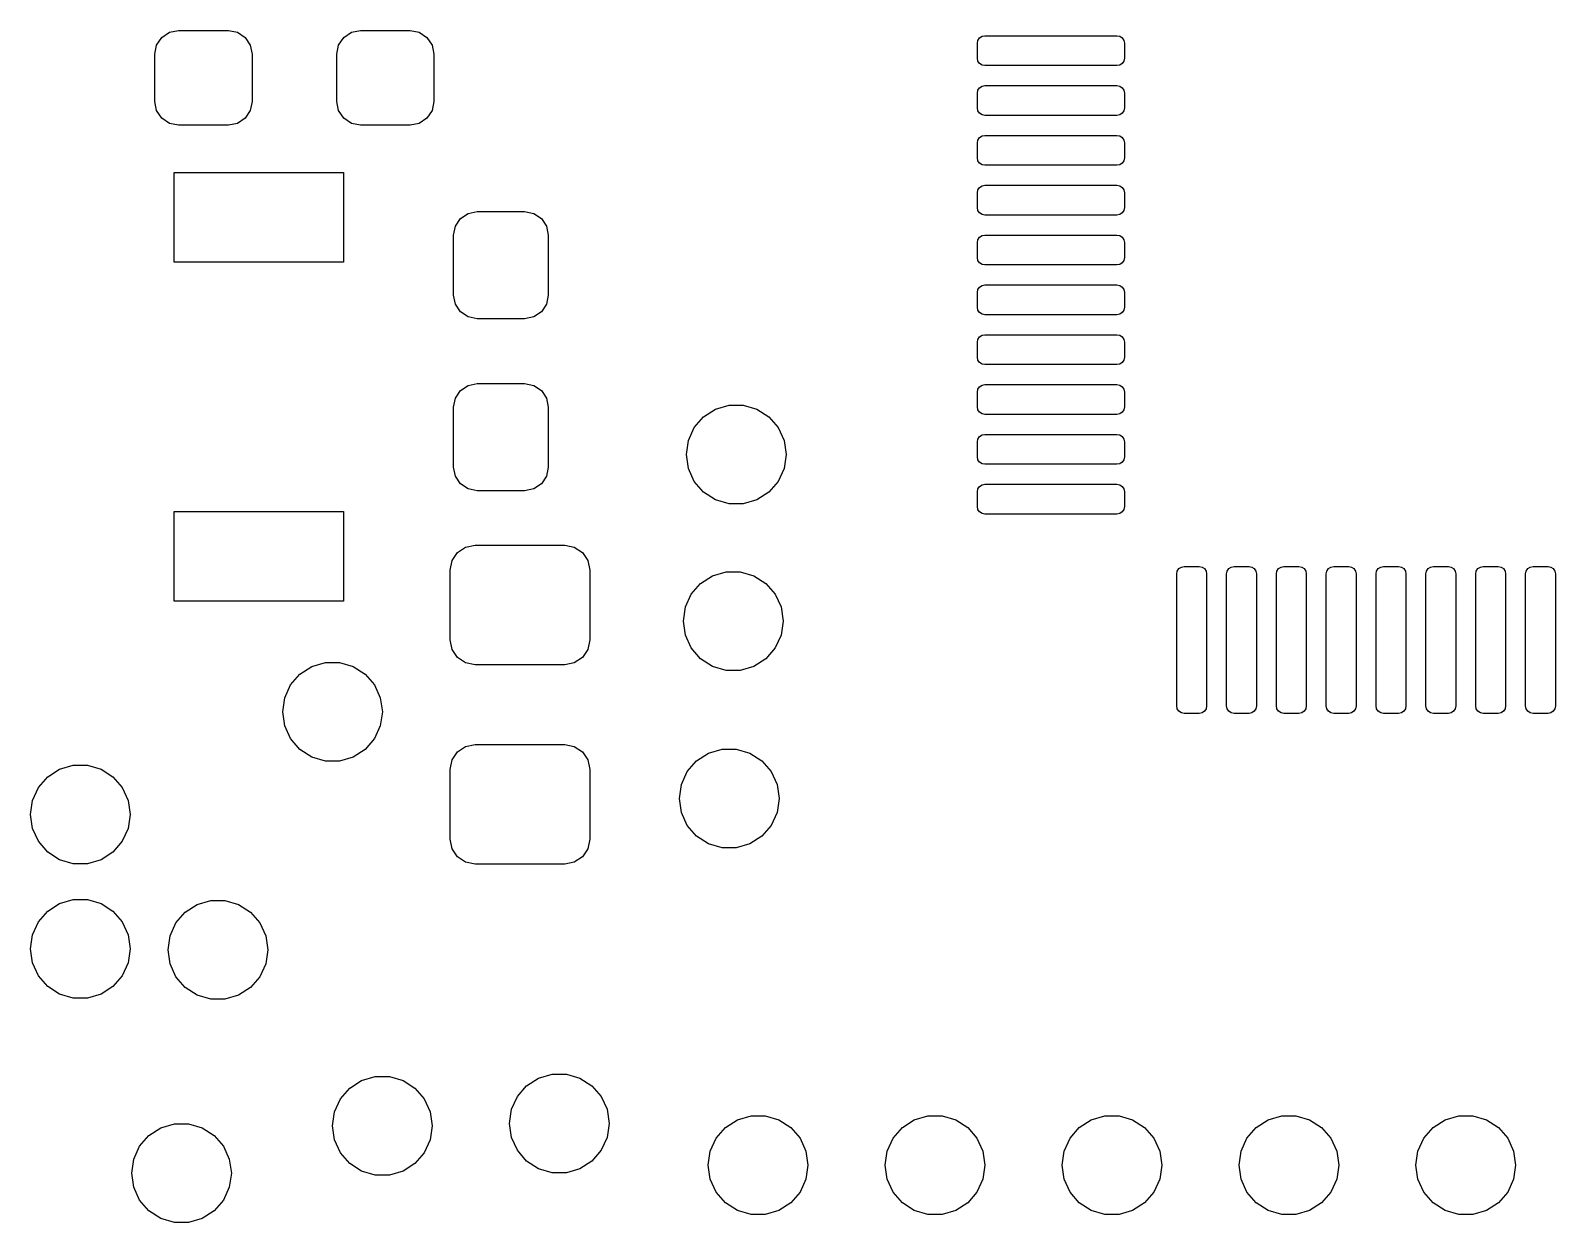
# Model space of a CAD drawing. Extents: x 152.7 to 182, y -97.6 to -73.3.
# Drawn here: x 152.73 to 168.03, y -96.84 to -84.88 of the extents above; entities that cross this region are included whole.
import ezdxf

# ---------------------------------------------------------------- set-up
doc = ezdxf.new("R2010")
doc.units = 0
doc.layers.add('BLACK', color=7, linetype='CONTINUOUS')

msp = doc.modelspace()

# ---------------------------------------------------------------- linework, layer by layer
at = {"layer": 'BLACK', "linetype": 'CONTINUOUS'}
for p, q in [((154.051062, -84.954562), (154.128113, -84.903079)), ((154.128113, -84.903079), (154.219, -84.885)), ((154.219, -84.885), (154.719, -84.885)), ((154.719, -84.885), (154.809887, -84.903079)), ((154.809887, -84.903079), (154.886938, -84.954562)), ((155.876062, -84.954562), (155.953113, -84.903079)), ((155.953113, -84.903079), (156.044, -84.885)), ((156.044, -84.885), (156.544, -84.885)), ((156.544, -84.885), (156.634887, -84.903079)), ((156.634887, -84.903079), (156.711938, -84.954562)), ((153.9815, -85.1225), (153.999579, -85.031613)), ((153.999579, -85.031613), (154.051062, -84.954562)), ((154.886938, -84.954562), (154.938421, -85.031613)), ((154.938421, -85.031613), (154.9565, -85.1225)), ((155.8065, -85.1225), (155.824579, -85.031613)), ((155.824579, -85.031613), (155.876062, -84.954562)), ((156.711938, -84.954562), (156.763421, -85.031613)), ((156.763421, -85.031613), (156.7815, -85.1225)), ((162.234, -85.0125), (162.239709, -84.983799)), ((162.234, -85.1625), (162.234, -85.0125)), ((162.239709, -84.983799), (162.255967, -84.959467)), ((162.255967, -84.959467), (162.280299, -84.943209)), ((162.280299, -84.943209), (162.309, -84.9375)), ((162.309, -84.9375), (163.634, -84.9375)), ((163.634, -84.9375), (163.662701, -84.943209)), ((163.662701, -84.943209), (163.687033, -84.959467)), ((163.687033, -84.959467), (163.703291, -84.983799)), ((163.703291, -84.983799), (163.709, -85.0125)), ((163.709, -85.0125), (163.709, -85.1625)), ((153.9815, -85.5975), (153.9815, -85.1225)), ((154.9565, -85.1225), (154.9565, -85.5975)), ((155.8065, -85.5975), (155.8065, -85.1225)), ((156.7815, -85.1225), (156.7815, -85.5975)), ((162.239709, -85.191201), (162.234, -85.1625)), ((162.255967, -85.215533), (162.239709, -85.191201)), ((162.280299, -85.231791), (162.255967, -85.215533)), ((163.687033, -85.215533), (163.662701, -85.231791)), ((163.703291, -85.191201), (163.687033, -85.215533)), ((163.709, -85.1625), (163.703291, -85.191201)), ((162.309, -85.2375), (162.280299, -85.231791)), ((163.634, -85.2375), (162.309, -85.2375)), ((163.662701, -85.231791), (163.634, -85.2375)), ((162.234, -85.5125), (162.239709, -85.483799)), ((162.234, -85.6625), (162.234, -85.5125)), ((162.239709, -85.483799), (162.255967, -85.459467)), ((162.255967, -85.459467), (162.280299, -85.443209)), ((162.280299, -85.443209), (162.309, -85.4375)), ((162.309, -85.4375), (163.634, -85.4375)), ((163.634, -85.4375), (163.662701, -85.443209)), ((163.662701, -85.443209), (163.687033, -85.459467)), ((163.687033, -85.459467), (163.703291, -85.483799)), ((163.703291, -85.483799), (163.709, -85.5125)), ((163.709, -85.5125), (163.709, -85.6625)), ((153.999579, -85.688387), (153.9815, -85.5975)), ((154.9565, -85.5975), (154.938421, -85.688387)), ((155.824579, -85.688387), (155.8065, -85.5975)), ((156.7815, -85.5975), (156.763421, -85.688387)), ((162.239709, -85.691201), (162.234, -85.6625)), ((163.709, -85.6625), (163.703291, -85.691201)), ((154.051062, -85.765438), (153.999579, -85.688387)), ((154.128113, -85.816921), (154.051062, -85.765438)), ((154.219, -85.835), (154.128113, -85.816921)), ((154.809887, -85.816921), (154.719, -85.835)), ((154.886938, -85.765438), (154.809887, -85.816921)), ((154.938421, -85.688387), (154.886938, -85.765438)), ((155.876062, -85.765438), (155.824579, -85.688387)), ((155.953113, -85.816921), (155.876062, -85.765438)), ((156.044, -85.835), (155.953113, -85.816921)), ((156.634887, -85.816921), (156.544, -85.835)), ((156.711938, -85.765438), (156.634887, -85.816921)), ((156.763421, -85.688387), (156.711938, -85.765438)), ((162.255967, -85.715533), (162.239709, -85.691201)), ((162.280299, -85.731791), (162.255967, -85.715533)), ((162.309, -85.7375), (162.280299, -85.731791)), ((163.634, -85.7375), (162.309, -85.7375)), ((163.662701, -85.731791), (163.634, -85.7375)), ((163.687033, -85.715533), (163.662701, -85.731791)), ((163.703291, -85.691201), (163.687033, -85.715533)), ((154.719, -85.835), (154.219, -85.835)), ((156.544, -85.835), (156.044, -85.835)), ((162.234, -86.0125), (162.239709, -85.983799)), ((162.239709, -85.983799), (162.255967, -85.959467)), ((162.255967, -85.959467), (162.280299, -85.943209)), ((162.280299, -85.943209), (162.309, -85.9375)), ((162.309, -85.9375), (163.634, -85.9375)), ((163.634, -85.9375), (163.662701, -85.943209)), ((163.662701, -85.943209), (163.687033, -85.959467)), ((163.687033, -85.959467), (163.703291, -85.983799)), ((163.703291, -85.983799), (163.709, -86.0125)), ((162.234, -86.1625), (162.234, -86.0125)), ((163.709, -86.0125), (163.709, -86.1625)), ((162.239709, -86.191201), (162.234, -86.1625)), ((162.255967, -86.215533), (162.239709, -86.191201)), ((162.280299, -86.231791), (162.255967, -86.215533)), ((162.309, -86.2375), (162.280299, -86.231791)), ((163.634, -86.2375), (162.309, -86.2375)), ((163.662701, -86.231791), (163.634, -86.2375)), ((163.687033, -86.215533), (163.662701, -86.231791)), ((163.703291, -86.191201), (163.687033, -86.215533)), ((163.709, -86.1625), (163.703291, -86.191201)), ((154.174, -87.21), (154.174, -86.31)), ((154.174, -86.31), (155.874, -86.31)), ((155.874, -86.31), (155.874, -87.21)), ((162.255967, -86.459467), (162.280299, -86.443209)), ((162.280299, -86.443209), (162.309, -86.4375)), ((162.309, -86.4375), (163.634, -86.4375)), ((163.634, -86.4375), (163.662701, -86.443209)), ((163.662701, -86.443209), (163.687033, -86.459467)), ((162.234, -86.5125), (162.239709, -86.483799)), ((162.234, -86.6625), (162.234, -86.5125)), ((162.239709, -86.483799), (162.255967, -86.459467)), ((163.687033, -86.459467), (163.703291, -86.483799)), ((163.703291, -86.483799), (163.709, -86.5125)), ((163.709, -86.5125), (163.709, -86.6625)), ((157.048562, -86.772062), (157.125613, -86.720579)), ((157.125613, -86.720579), (157.2165, -86.7025)), ((157.2165, -86.7025), (157.6915, -86.7025)), ((157.6915, -86.7025), (157.782387, -86.720579)), ((157.782387, -86.720579), (157.859438, -86.772062)), ((162.239709, -86.691201), (162.234, -86.6625)), ((162.255967, -86.715533), (162.239709, -86.691201)), ((162.280299, -86.731791), (162.255967, -86.715533)), ((162.309, -86.7375), (162.280299, -86.731791)), ((163.634, -86.7375), (162.309, -86.7375)), ((163.662701, -86.731791), (163.634, -86.7375)), ((163.687033, -86.715533), (163.662701, -86.731791)), ((163.703291, -86.691201), (163.687033, -86.715533)), ((163.709, -86.6625), (163.703291, -86.691201)), ((156.979, -86.94), (156.997079, -86.849113)), ((156.997079, -86.849113), (157.048562, -86.772062)), ((157.859438, -86.772062), (157.910921, -86.849113)), ((157.910921, -86.849113), (157.929, -86.94)), ((156.979, -87.54), (156.979, -86.94)), ((157.929, -86.94), (157.929, -87.54)), ((162.234, -87.0125), (162.239709, -86.983799)), ((162.234, -87.1625), (162.234, -87.0125)), ((162.239709, -86.983799), (162.255967, -86.959467)), ((162.255967, -86.959467), (162.280299, -86.943209)), ((162.280299, -86.943209), (162.309, -86.9375)), ((162.309, -86.9375), (163.634, -86.9375)), ((163.634, -86.9375), (163.662701, -86.943209)), ((163.662701, -86.943209), (163.687033, -86.959467)), ((163.687033, -86.959467), (163.703291, -86.983799)), ((163.703291, -86.983799), (163.709, -87.0125)), ((163.709, -87.0125), (163.709, -87.1625)), ((155.874, -87.21), (154.174, -87.21)), ((162.239709, -87.191201), (162.234, -87.1625)), ((162.255967, -87.215533), (162.239709, -87.191201)), ((163.703291, -87.191201), (163.687033, -87.215533)), ((163.709, -87.1625), (163.703291, -87.191201)), ((162.280299, -87.231791), (162.255967, -87.215533)), ((162.309, -87.2375), (162.280299, -87.231791)), ((163.634, -87.2375), (162.309, -87.2375)), ((163.662701, -87.231791), (163.634, -87.2375)), ((163.687033, -87.215533), (163.662701, -87.231791)), ((162.234, -87.5125), (162.239709, -87.483799)), ((162.234, -87.6625), (162.234, -87.5125)), ((162.239709, -87.483799), (162.255967, -87.459467)), ((162.255967, -87.459467), (162.280299, -87.443209)), ((162.280299, -87.443209), (162.309, -87.4375)), ((162.309, -87.4375), (163.634, -87.4375)), ((163.634, -87.4375), (163.662701, -87.443209)), ((163.662701, -87.443209), (163.687033, -87.459467)), ((163.687033, -87.459467), (163.703291, -87.483799)), ((163.703291, -87.483799), (163.709, -87.5125)), ((163.709, -87.5125), (163.709, -87.6625)), ((156.997079, -87.630887), (156.979, -87.54)), ((157.048562, -87.707938), (156.997079, -87.630887)), ((157.910921, -87.630887), (157.859438, -87.707938)), ((157.929, -87.54), (157.910921, -87.630887)), ((162.239709, -87.691201), (162.234, -87.6625)), ((163.709, -87.6625), (163.703291, -87.691201)), ((157.125613, -87.759421), (157.048562, -87.707938)), ((157.2165, -87.7775), (157.125613, -87.759421)), ((157.6915, -87.7775), (157.2165, -87.7775)), ((157.782387, -87.759421), (157.6915, -87.7775)), ((157.859438, -87.707938), (157.782387, -87.759421)), ((162.255967, -87.715533), (162.239709, -87.691201)), ((162.280299, -87.731791), (162.255967, -87.715533)), ((162.309, -87.7375), (162.280299, -87.731791)), ((163.634, -87.7375), (162.309, -87.7375)), ((163.662701, -87.731791), (163.634, -87.7375)), ((163.687033, -87.715533), (163.662701, -87.731791)), ((163.703291, -87.691201), (163.687033, -87.715533)), ((162.239709, -87.983799), (162.255967, -87.959467)), ((162.255967, -87.959467), (162.280299, -87.943209)), ((162.280299, -87.943209), (162.309, -87.9375)), ((162.309, -87.9375), (163.634, -87.9375)), ((163.634, -87.9375), (163.662701, -87.943209)), ((163.662701, -87.943209), (163.687033, -87.959467)), ((163.687033, -87.959467), (163.703291, -87.983799)), ((162.234, -88.0125), (162.239709, -87.983799)), ((162.234, -88.1625), (162.234, -88.0125)), ((163.703291, -87.983799), (163.709, -88.0125)), ((163.709, -88.0125), (163.709, -88.1625)), ((162.239709, -88.191201), (162.234, -88.1625)), ((162.255967, -88.215533), (162.239709, -88.191201)), ((162.280299, -88.231791), (162.255967, -88.215533)), ((162.309, -88.2375), (162.280299, -88.231791)), ((163.634, -88.2375), (162.309, -88.2375)), ((163.662701, -88.231791), (163.634, -88.2375)), ((163.687033, -88.215533), (163.662701, -88.231791)), ((163.703291, -88.191201), (163.687033, -88.215533)), ((163.709, -88.1625), (163.703291, -88.191201)), ((157.125613, -88.445579), (157.2165, -88.4275)), ((157.2165, -88.4275), (157.6915, -88.4275)), ((157.6915, -88.4275), (157.782387, -88.445579)), ((156.979, -88.665), (156.997079, -88.574113)), ((156.997079, -88.574113), (157.048562, -88.497062)), ((157.048562, -88.497062), (157.125613, -88.445579)), ((157.782387, -88.445579), (157.859438, -88.497062)), ((157.859438, -88.497062), (157.910921, -88.574113)), ((157.910921, -88.574113), (157.929, -88.665)), ((162.234, -88.5125), (162.239709, -88.483799)), ((162.234, -88.6625), (162.234, -88.5125)), ((162.239709, -88.483799), (162.255967, -88.459467)), ((162.255967, -88.459467), (162.280299, -88.443209)), ((162.280299, -88.443209), (162.309, -88.4375)), ((162.309, -88.4375), (163.634, -88.4375)), ((163.634, -88.4375), (163.662701, -88.443209)), ((163.662701, -88.443209), (163.687033, -88.459467)), ((163.687033, -88.459467), (163.703291, -88.483799)), ((163.703291, -88.483799), (163.709, -88.5125)), ((163.709, -88.5125), (163.709, -88.6625)), ((156.979, -89.265), (156.979, -88.665)), ((157.929, -88.665), (157.929, -89.265)), ((159.48657, -88.762125), (159.606292, -88.685184)), ((159.606292, -88.685184), (159.742843, -88.645089)), ((159.742843, -88.645089), (159.885157, -88.645089)), ((159.885157, -88.645089), (160.021708, -88.685184)), ((160.021708, -88.685184), (160.14143, -88.762125)), ((162.239709, -88.691201), (162.234, -88.6625)), ((162.255967, -88.715533), (162.239709, -88.691201)), ((162.280299, -88.731791), (162.255967, -88.715533)), ((162.309, -88.7375), (162.280299, -88.731791)), ((163.634, -88.7375), (162.309, -88.7375)), ((163.662701, -88.731791), (163.634, -88.7375)), ((163.687033, -88.715533), (163.662701, -88.731791)), ((163.703291, -88.691201), (163.687033, -88.715533)), ((163.709, -88.6625), (163.703291, -88.691201)), ((159.334254, -88.999134), (159.393373, -88.86968)), ((159.393373, -88.86968), (159.48657, -88.762125)), ((160.14143, -88.762125), (160.234627, -88.86968)), ((160.234627, -88.86968), (160.293746, -88.999134)), ((159.314, -89.14), (159.334254, -88.999134)), ((160.293746, -88.999134), (160.314, -89.14)), ((162.234, -89.0125), (162.239709, -88.983799)), ((162.234, -89.1625), (162.234, -89.0125)), ((162.239709, -88.983799), (162.255967, -88.959467)), ((162.255967, -88.959467), (162.280299, -88.943209)), ((162.280299, -88.943209), (162.309, -88.9375)), ((162.309, -88.9375), (163.634, -88.9375)), ((163.634, -88.9375), (163.662701, -88.943209)), ((163.662701, -88.943209), (163.687033, -88.959467)), ((163.687033, -88.959467), (163.703291, -88.983799)), ((163.703291, -88.983799), (163.709, -89.0125)), ((163.709, -89.0125), (163.709, -89.1625)), ((159.334254, -89.280866), (159.314, -89.14)), ((160.314, -89.14), (160.293746, -89.280866)), ((162.239709, -89.191201), (162.234, -89.1625)), ((162.255967, -89.215533), (162.239709, -89.191201)), ((163.703291, -89.191201), (163.687033, -89.215533)), ((163.709, -89.1625), (163.703291, -89.191201)), ((156.997079, -89.355887), (156.979, -89.265)), ((157.929, -89.265), (157.910921, -89.355887)), ((159.393373, -89.41032), (159.334254, -89.280866)), ((160.293746, -89.280866), (160.234627, -89.41032)), ((162.280299, -89.231791), (162.255967, -89.215533)), ((162.309, -89.2375), (162.280299, -89.231791)), ((163.634, -89.2375), (162.309, -89.2375)), ((163.662701, -89.231791), (163.634, -89.2375)), ((163.687033, -89.215533), (163.662701, -89.231791)), ((157.048562, -89.432938), (156.997079, -89.355887)), ((157.125613, -89.484421), (157.048562, -89.432938)), ((157.2165, -89.5025), (157.125613, -89.484421)), ((157.6915, -89.5025), (157.2165, -89.5025)), ((157.782387, -89.484421), (157.6915, -89.5025)), ((157.859438, -89.432938), (157.782387, -89.484421)), ((157.910921, -89.355887), (157.859438, -89.432938)), ((159.48657, -89.517875), (159.393373, -89.41032)), ((160.234627, -89.41032), (160.14143, -89.517875)), ((162.234, -89.5125), (162.239709, -89.483799)), ((162.239709, -89.483799), (162.255967, -89.459467)), ((162.255967, -89.459467), (162.280299, -89.443209)), ((162.280299, -89.443209), (162.309, -89.4375)), ((162.309, -89.4375), (163.634, -89.4375)), ((163.634, -89.4375), (163.662701, -89.443209)), ((163.662701, -89.443209), (163.687033, -89.459467)), ((163.687033, -89.459467), (163.703291, -89.483799)), ((163.703291, -89.483799), (163.709, -89.5125)), ((159.606292, -89.594816), (159.48657, -89.517875)), ((159.742843, -89.634911), (159.606292, -89.594816)), ((159.885157, -89.634911), (159.742843, -89.634911)), ((160.021708, -89.594816), (159.885157, -89.634911)), ((160.14143, -89.517875), (160.021708, -89.594816)), ((162.234, -89.6625), (162.234, -89.5125)), ((163.709, -89.5125), (163.709, -89.6625)), ((154.174, -90.61), (154.174, -89.71)), ((154.174, -89.71), (155.874, -89.71)), ((155.874, -89.71), (155.874, -90.61)), ((162.239709, -89.691201), (162.234, -89.6625)), ((162.255967, -89.715533), (162.239709, -89.691201)), ((162.280299, -89.731791), (162.255967, -89.715533)), ((162.309, -89.7375), (162.280299, -89.731791)), ((163.634, -89.7375), (162.309, -89.7375)), ((163.662701, -89.731791), (163.634, -89.7375)), ((163.687033, -89.715533), (163.662701, -89.731791)), ((163.703291, -89.691201), (163.687033, -89.715533)), ((163.709, -89.6625), (163.703291, -89.691201)), ((157.017223, -90.123223), (157.098329, -90.06903)), ((157.098329, -90.06903), (157.194, -90.05)), ((157.194, -90.05), (158.094, -90.05)), ((158.094, -90.05), (158.189671, -90.06903)), ((158.189671, -90.06903), (158.270777, -90.123223)), ((156.944, -90.3), (156.96303, -90.204329)), ((156.96303, -90.204329), (157.017223, -90.123223)), ((158.270777, -90.123223), (158.32497, -90.204329)), ((158.32497, -90.204329), (158.344, -90.3)), ((164.255967, -90.284467), (164.280299, -90.268209)), ((164.280299, -90.268209), (164.309, -90.2625)), ((164.309, -90.2625), (164.459, -90.2625)), ((164.459, -90.2625), (164.487701, -90.268209)), ((164.487701, -90.268209), (164.512033, -90.284467)), ((164.755967, -90.284467), (164.780299, -90.268209)), ((164.780299, -90.268209), (164.809, -90.2625)), ((164.809, -90.2625), (164.959, -90.2625)), ((164.959, -90.2625), (164.987701, -90.268209)), ((164.987701, -90.268209), (165.012033, -90.284467)), ((165.255967, -90.284467), (165.280299, -90.268209)), ((165.280299, -90.268209), (165.309, -90.2625)), ((165.309, -90.2625), (165.459, -90.2625)), ((165.459, -90.2625), (165.487701, -90.268209)), ((165.487701, -90.268209), (165.512033, -90.284467)), ((165.755967, -90.284467), (165.780299, -90.268209)), ((165.780299, -90.268209), (165.809, -90.2625)), ((165.809, -90.2625), (165.959, -90.2625)), ((165.959, -90.2625), (165.987701, -90.268209)), ((165.987701, -90.268209), (166.012033, -90.284467)), ((166.255967, -90.284467), (166.280299, -90.268209)), ((166.280299, -90.268209), (166.309, -90.2625)), ((166.309, -90.2625), (166.459, -90.2625)), ((166.459, -90.2625), (166.487701, -90.268209)), ((166.487701, -90.268209), (166.512033, -90.284467)), ((166.755967, -90.284467), (166.780299, -90.268209)), ((166.780299, -90.268209), (166.809, -90.2625)), ((166.809, -90.2625), (166.959, -90.2625)), ((166.959, -90.2625), (166.987701, -90.268209)), ((166.987701, -90.268209), (167.012033, -90.284467)), ((167.255967, -90.284467), (167.280299, -90.268209)), ((167.280299, -90.268209), (167.309, -90.2625)), ((167.309, -90.2625), (167.459, -90.2625)), ((167.459, -90.2625), (167.487701, -90.268209)), ((167.487701, -90.268209), (167.512033, -90.284467)), ((167.755967, -90.284467), (167.780299, -90.268209)), ((167.780299, -90.268209), (167.809, -90.2625)), ((167.809, -90.2625), (167.959, -90.2625)), ((167.959, -90.2625), (167.987701, -90.268209)), ((167.987701, -90.268209), (168.012033, -90.284467)), ((156.944, -91), (156.944, -90.3)), ((158.344, -90.3), (158.344, -91)), ((159.45657, -90.432125), (159.576292, -90.355184)), ((159.576292, -90.355184), (159.712843, -90.315089)), ((159.712843, -90.315089), (159.855157, -90.315089)), ((159.855157, -90.315089), (159.991708, -90.355184)), ((159.991708, -90.355184), (160.11143, -90.432125)), ((164.234, -90.3375), (164.239709, -90.308799)), ((164.234, -91.6625), (164.234, -90.3375)), ((164.239709, -90.308799), (164.255967, -90.284467)), ((164.512033, -90.284467), (164.528291, -90.308799)), ((164.528291, -90.308799), (164.534, -90.3375)), ((164.534, -90.3375), (164.534, -91.6625)), ((164.734, -90.3375), (164.739709, -90.308799)), ((164.734, -91.6625), (164.734, -90.3375)), ((164.739709, -90.308799), (164.755967, -90.284467)), ((165.012033, -90.284467), (165.028291, -90.308799)), ((165.028291, -90.308799), (165.034, -90.3375)), ((165.034, -90.3375), (165.034, -91.6625)), ((165.234, -90.3375), (165.239709, -90.308799)), ((165.234, -91.6625), (165.234, -90.3375)), ((165.239709, -90.308799), (165.255967, -90.284467)), ((165.512033, -90.284467), (165.528291, -90.308799)), ((165.528291, -90.308799), (165.534, -90.3375)), ((165.534, -90.3375), (165.534, -91.6625)), ((165.734, -90.3375), (165.739709, -90.308799)), ((165.734, -91.6625), (165.734, -90.3375)), ((165.739709, -90.308799), (165.755967, -90.284467)), ((166.012033, -90.284467), (166.028291, -90.308799)), ((166.028291, -90.308799), (166.034, -90.3375)), ((166.034, -90.3375), (166.034, -91.6625)), ((166.234, -90.3375), (166.239709, -90.308799)), ((166.234, -91.6625), (166.234, -90.3375)), ((166.239709, -90.308799), (166.255967, -90.284467)), ((166.512033, -90.284467), (166.528291, -90.308799)), ((166.528291, -90.308799), (166.534, -90.3375)), ((166.534, -90.3375), (166.534, -91.6625)), ((166.734, -90.3375), (166.739709, -90.308799)), ((166.734, -91.6625), (166.734, -90.3375)), ((166.739709, -90.308799), (166.755967, -90.284467)), ((167.012033, -90.284467), (167.028291, -90.308799)), ((167.028291, -90.308799), (167.034, -90.3375)), ((167.034, -90.3375), (167.034, -91.6625)), ((167.234, -90.3375), (167.239709, -90.308799)), ((167.234, -91.6625), (167.234, -90.3375)), ((167.239709, -90.308799), (167.255967, -90.284467)), ((167.512033, -90.284467), (167.528291, -90.308799)), ((167.528291, -90.308799), (167.534, -90.3375)), ((167.534, -90.3375), (167.534, -91.6625)), ((167.734, -90.3375), (167.739709, -90.308799)), ((167.734, -91.6625), (167.734, -90.3375)), ((167.739709, -90.308799), (167.755967, -90.284467)), ((168.012033, -90.284467), (168.028291, -90.308799)), ((168.028291, -90.308799), (168.034, -90.3375)), ((168.034, -90.3375), (168.034, -91.6625)), ((159.304254, -90.669134), (159.363373, -90.53968)), ((159.363373, -90.53968), (159.45657, -90.432125)), ((160.11143, -90.432125), (160.204627, -90.53968)), ((160.204627, -90.53968), (160.263746, -90.669134)), ((155.874, -90.61), (154.174, -90.61)), ((159.284, -90.81), (159.304254, -90.669134)), ((160.263746, -90.669134), (160.284, -90.81)), ((159.304254, -90.950866), (159.284, -90.81)), ((160.284, -90.81), (160.263746, -90.950866)), ((156.96303, -91.095671), (156.944, -91)), ((158.344, -91), (158.32497, -91.095671)), ((159.363373, -91.08032), (159.304254, -90.950866)), ((160.263746, -90.950866), (160.204627, -91.08032)), ((157.017223, -91.176777), (156.96303, -91.095671)), ((157.098329, -91.23097), (157.017223, -91.176777)), ((158.270777, -91.176777), (158.189671, -91.23097)), ((158.32497, -91.095671), (158.270777, -91.176777)), ((159.45657, -91.187875), (159.363373, -91.08032)), ((159.576292, -91.264816), (159.45657, -91.187875)), ((160.11143, -91.187875), (159.991708, -91.264816)), ((160.204627, -91.08032), (160.11143, -91.187875)), ((155.43657, -91.342125), (155.556292, -91.265184)), ((155.556292, -91.265184), (155.692843, -91.225089)), ((155.692843, -91.225089), (155.835157, -91.225089)), ((155.835157, -91.225089), (155.971708, -91.265184)), ((155.971708, -91.265184), (156.09143, -91.342125)), ((157.194, -91.25), (157.098329, -91.23097)), ((158.094, -91.25), (157.194, -91.25)), ((158.189671, -91.23097), (158.094, -91.25)), ((159.712843, -91.304911), (159.576292, -91.264816)), ((159.855157, -91.304911), (159.712843, -91.304911)), ((159.991708, -91.264816), (159.855157, -91.304911)), ((155.284254, -91.579134), (155.343373, -91.44968)), ((155.343373, -91.44968), (155.43657, -91.342125)), ((156.09143, -91.342125), (156.184627, -91.44968)), ((156.184627, -91.44968), (156.243746, -91.579134)), ((155.264, -91.72), (155.284254, -91.579134)), ((156.243746, -91.579134), (156.264, -91.72)), ((155.284254, -91.860866), (155.264, -91.72)), ((156.264, -91.72), (156.243746, -91.860866)), ((164.239709, -91.691201), (164.234, -91.6625)), ((164.255967, -91.715533), (164.239709, -91.691201)), ((164.280299, -91.731791), (164.255967, -91.715533)), ((164.309, -91.7375), (164.280299, -91.731791)), ((164.459, -91.7375), (164.309, -91.7375)), ((164.487701, -91.731791), (164.459, -91.7375)), ((164.512033, -91.715533), (164.487701, -91.731791)), ((164.528291, -91.691201), (164.512033, -91.715533)), ((164.534, -91.6625), (164.528291, -91.691201)), ((164.739709, -91.691201), (164.734, -91.6625)), ((164.755967, -91.715533), (164.739709, -91.691201)), ((164.780299, -91.731791), (164.755967, -91.715533)), ((164.809, -91.7375), (164.780299, -91.731791)), ((164.959, -91.7375), (164.809, -91.7375)), ((164.987701, -91.731791), (164.959, -91.7375)), ((165.012033, -91.715533), (164.987701, -91.731791)), ((165.028291, -91.691201), (165.012033, -91.715533)), ((165.034, -91.6625), (165.028291, -91.691201)), ((165.239709, -91.691201), (165.234, -91.6625)), ((165.255967, -91.715533), (165.239709, -91.691201)), ((165.280299, -91.731791), (165.255967, -91.715533)), ((165.309, -91.7375), (165.280299, -91.731791)), ((165.459, -91.7375), (165.309, -91.7375)), ((165.487701, -91.731791), (165.459, -91.7375)), ((165.512033, -91.715533), (165.487701, -91.731791)), ((165.528291, -91.691201), (165.512033, -91.715533)), ((165.534, -91.6625), (165.528291, -91.691201)), ((165.739709, -91.691201), (165.734, -91.6625)), ((165.755967, -91.715533), (165.739709, -91.691201)), ((165.780299, -91.731791), (165.755967, -91.715533)), ((165.809, -91.7375), (165.780299, -91.731791)), ((165.959, -91.7375), (165.809, -91.7375)), ((165.987701, -91.731791), (165.959, -91.7375)), ((166.012033, -91.715533), (165.987701, -91.731791)), ((166.028291, -91.691201), (166.012033, -91.715533)), ((166.034, -91.6625), (166.028291, -91.691201)), ((166.239709, -91.691201), (166.234, -91.6625)), ((166.255967, -91.715533), (166.239709, -91.691201)), ((166.280299, -91.731791), (166.255967, -91.715533)), ((166.309, -91.7375), (166.280299, -91.731791)), ((166.459, -91.7375), (166.309, -91.7375)), ((166.487701, -91.731791), (166.459, -91.7375)), ((166.512033, -91.715533), (166.487701, -91.731791)), ((166.528291, -91.691201), (166.512033, -91.715533)), ((166.534, -91.6625), (166.528291, -91.691201)), ((166.739709, -91.691201), (166.734, -91.6625)), ((166.755967, -91.715533), (166.739709, -91.691201)), ((166.780299, -91.731791), (166.755967, -91.715533)), ((166.809, -91.7375), (166.780299, -91.731791)), ((166.959, -91.7375), (166.809, -91.7375)), ((166.987701, -91.731791), (166.959, -91.7375)), ((167.012033, -91.715533), (166.987701, -91.731791)), ((167.028291, -91.691201), (167.012033, -91.715533)), ((167.034, -91.6625), (167.028291, -91.691201)), ((167.239709, -91.691201), (167.234, -91.6625)), ((167.255967, -91.715533), (167.239709, -91.691201)), ((167.280299, -91.731791), (167.255967, -91.715533)), ((167.309, -91.7375), (167.280299, -91.731791)), ((167.459, -91.7375), (167.309, -91.7375)), ((167.487701, -91.731791), (167.459, -91.7375)), ((167.512033, -91.715533), (167.487701, -91.731791)), ((167.528291, -91.691201), (167.512033, -91.715533)), ((167.534, -91.6625), (167.528291, -91.691201)), ((167.739709, -91.691201), (167.734, -91.6625)), ((167.755967, -91.715533), (167.739709, -91.691201)), ((167.780299, -91.731791), (167.755967, -91.715533)), ((167.809, -91.7375), (167.780299, -91.731791)), ((167.959, -91.7375), (167.809, -91.7375)), ((167.987701, -91.731791), (167.959, -91.7375)), ((168.012033, -91.715533), (167.987701, -91.731791)), ((168.028291, -91.691201), (168.012033, -91.715533)), ((168.034, -91.6625), (168.028291, -91.691201)), ((155.343373, -91.99032), (155.284254, -91.860866)), ((156.243746, -91.860866), (156.184627, -91.99032)), ((155.43657, -92.097875), (155.343373, -91.99032)), ((155.556292, -92.174816), (155.43657, -92.097875)), ((156.09143, -92.097875), (155.971708, -92.174816)), ((156.184627, -91.99032), (156.09143, -92.097875)), ((157.017223, -92.123223), (157.098329, -92.06903)), ((157.098329, -92.06903), (157.194, -92.05)), ((157.194, -92.05), (158.094, -92.05)), ((158.094, -92.05), (158.189671, -92.06903)), ((158.189671, -92.06903), (158.270777, -92.123223)), ((159.536292, -92.135184), (159.672843, -92.095089)), ((159.672843, -92.095089), (159.815157, -92.095089)), ((159.815157, -92.095089), (159.951708, -92.135184)), ((153.026292, -92.295184), (153.162843, -92.255089)), ((153.162843, -92.255089), (153.305157, -92.255089)), ((153.305157, -92.255089), (153.441708, -92.295184)), ((155.692843, -92.214911), (155.556292, -92.174816)), ((155.835157, -92.214911), (155.692843, -92.214911)), ((155.971708, -92.174816), (155.835157, -92.214911)), ((156.944, -92.3), (156.96303, -92.204329)), ((156.96303, -92.204329), (157.017223, -92.123223)), ((158.270777, -92.123223), (158.32497, -92.204329)), ((158.32497, -92.204329), (158.344, -92.3)), ((159.323373, -92.31968), (159.41657, -92.212125)), ((159.41657, -92.212125), (159.536292, -92.135184)), ((159.951708, -92.135184), (160.07143, -92.212125)), ((160.07143, -92.212125), (160.164627, -92.31968)), ((152.813373, -92.47968), (152.90657, -92.372125)), ((152.90657, -92.372125), (153.026292, -92.295184)), ((153.441708, -92.295184), (153.56143, -92.372125)), ((153.56143, -92.372125), (153.654627, -92.47968)), ((156.944, -93), (156.944, -92.3)), ((158.344, -92.3), (158.344, -93)), ((159.264254, -92.449134), (159.323373, -92.31968)), ((160.164627, -92.31968), (160.223746, -92.449134)), ((152.754254, -92.609134), (152.813373, -92.47968)), ((153.654627, -92.47968), (153.713746, -92.609134)), ((159.244, -92.59), (159.264254, -92.449134)), ((160.223746, -92.449134), (160.244, -92.59)), ((152.734, -92.75), (152.754254, -92.609134)), ((153.713746, -92.609134), (153.734, -92.75)), ((159.264254, -92.730866), (159.244, -92.59)), ((160.244, -92.59), (160.223746, -92.730866)), ((152.754254, -92.890866), (152.734, -92.75)), ((153.734, -92.75), (153.713746, -92.890866)), ((159.323373, -92.86032), (159.264254, -92.730866)), ((159.41657, -92.967875), (159.323373, -92.86032)), ((160.164627, -92.86032), (160.07143, -92.967875)), ((160.223746, -92.730866), (160.164627, -92.86032)), ((152.813373, -93.02032), (152.754254, -92.890866)), ((152.90657, -93.127875), (152.813373, -93.02032)), ((153.654627, -93.02032), (153.56143, -93.127875)), ((153.713746, -92.890866), (153.654627, -93.02032)), ((156.96303, -93.095671), (156.944, -93)), ((158.344, -93), (158.32497, -93.095671)), ((159.536292, -93.044816), (159.41657, -92.967875)), ((160.07143, -92.967875), (159.951708, -93.044816)), ((153.026292, -93.204816), (152.90657, -93.127875)), ((153.56143, -93.127875), (153.441708, -93.204816)), ((157.017223, -93.176777), (156.96303, -93.095671)), ((157.098329, -93.23097), (157.017223, -93.176777)), ((158.270777, -93.176777), (158.189671, -93.23097)), ((158.32497, -93.095671), (158.270777, -93.176777)), ((159.672843, -93.084911), (159.536292, -93.044816)), ((159.815157, -93.084911), (159.672843, -93.084911)), ((159.951708, -93.044816), (159.815157, -93.084911)), ((153.162843, -93.244911), (153.026292, -93.204816)), ((153.305157, -93.244911), (153.162843, -93.244911)), ((153.441708, -93.204816), (153.305157, -93.244911)), ((157.194, -93.25), (157.098329, -93.23097)), ((158.094, -93.25), (157.194, -93.25)), ((158.189671, -93.23097), (158.094, -93.25)), ((153.026292, -93.645184), (153.162843, -93.605089)), ((153.162843, -93.605089), (153.305157, -93.605089)), ((153.305157, -93.605089), (153.441708, -93.645184)), ((154.406292, -93.655184), (154.542843, -93.615089)), ((154.542843, -93.615089), (154.685157, -93.615089)), ((154.685157, -93.615089), (154.821708, -93.655184)), ((152.813373, -93.82968), (152.90657, -93.722125)), ((152.90657, -93.722125), (153.026292, -93.645184)), ((153.441708, -93.645184), (153.56143, -93.722125)), ((153.56143, -93.722125), (153.654627, -93.82968)), ((154.193373, -93.83968), (154.28657, -93.732125)), ((154.28657, -93.732125), (154.406292, -93.655184)), ((154.821708, -93.655184), (154.94143, -93.732125)), ((154.94143, -93.732125), (155.034627, -93.83968)), ((152.754254, -93.959134), (152.813373, -93.82968)), ((153.654627, -93.82968), (153.713746, -93.959134)), ((154.134254, -93.969134), (154.193373, -93.83968)), ((155.034627, -93.83968), (155.093746, -93.969134)), ((152.734, -94.1), (152.754254, -93.959134)), ((153.713746, -93.959134), (153.734, -94.1)), ((154.114, -94.11), (154.134254, -93.969134)), ((155.093746, -93.969134), (155.114, -94.11)), ((152.754254, -94.240866), (152.734, -94.1)), ((152.813373, -94.37032), (152.754254, -94.240866)), ((153.713746, -94.240866), (153.654627, -94.37032)), ((153.734, -94.1), (153.713746, -94.240866)), ((154.134254, -94.250866), (154.114, -94.11)), ((155.114, -94.11), (155.093746, -94.250866)), ((152.90657, -94.477875), (152.813373, -94.37032)), ((153.654627, -94.37032), (153.56143, -94.477875)), ((154.193373, -94.38032), (154.134254, -94.250866)), ((154.28657, -94.487875), (154.193373, -94.38032)), ((155.034627, -94.38032), (154.94143, -94.487875)), ((155.093746, -94.250866), (155.034627, -94.38032)), ((153.026292, -94.554816), (152.90657, -94.477875)), ((153.56143, -94.477875), (153.441708, -94.554816)), ((154.406292, -94.564816), (154.28657, -94.487875)), ((154.94143, -94.487875), (154.821708, -94.564816)), ((153.162843, -94.594911), (153.026292, -94.554816)), ((153.305157, -94.594911), (153.162843, -94.594911)), ((153.441708, -94.554816), (153.305157, -94.594911)), ((154.542843, -94.604911), (154.406292, -94.564816)), ((154.685157, -94.604911), (154.542843, -94.604911)), ((154.821708, -94.564816), (154.685157, -94.604911)), ((155.93657, -95.497125), (156.056292, -95.420184)), ((156.056292, -95.420184), (156.192843, -95.380089)), ((156.192843, -95.380089), (156.335157, -95.380089)), ((156.335157, -95.380089), (156.471708, -95.420184)), ((156.471708, -95.420184), (156.59143, -95.497125)), ((157.71157, -95.472125), (157.831292, -95.395184)), ((157.831292, -95.395184), (157.967843, -95.355089)), ((157.967843, -95.355089), (158.110157, -95.355089)), ((158.110157, -95.355089), (158.246708, -95.395184)), ((158.246708, -95.395184), (158.36643, -95.472125)), ((155.784254, -95.734134), (155.843373, -95.60468)), ((155.843373, -95.60468), (155.93657, -95.497125)), ((156.59143, -95.497125), (156.684627, -95.60468)), ((156.684627, -95.60468), (156.743746, -95.734134)), ((157.559254, -95.709134), (157.618373, -95.57968)), ((157.618373, -95.57968), (157.71157, -95.472125)), ((158.36643, -95.472125), (158.459627, -95.57968)), ((158.459627, -95.57968), (158.518746, -95.709134)), ((155.764, -95.875), (155.784254, -95.734134)), ((156.743746, -95.734134), (156.764, -95.875)), ((157.539, -95.85), (157.559254, -95.709134)), ((158.518746, -95.709134), (158.539, -95.85)), ((159.826292, -95.815184), (159.962843, -95.775089)), ((159.962843, -95.775089), (160.105157, -95.775089)), ((160.105157, -95.775089), (160.241708, -95.815184)), ((161.601292, -95.815184), (161.737843, -95.775089)), ((161.737843, -95.775089), (161.880157, -95.775089)), ((161.880157, -95.775089), (162.016708, -95.815184)), ((163.376292, -95.815184), (163.512843, -95.775089)), ((163.512843, -95.775089), (163.655157, -95.775089)), ((163.655157, -95.775089), (163.791708, -95.815184)), ((165.151292, -95.815184), (165.287843, -95.775089)), ((165.287843, -95.775089), (165.430157, -95.775089)), ((165.430157, -95.775089), (165.566708, -95.815184)), ((166.926292, -95.815184), (167.062843, -95.775089)), ((167.062843, -95.775089), (167.205157, -95.775089)), ((167.205157, -95.775089), (167.341708, -95.815184)), ((153.92157, -95.972125), (154.041292, -95.895184)), ((154.041292, -95.895184), (154.177843, -95.855089)), ((154.177843, -95.855089), (154.320157, -95.855089)), ((154.320157, -95.855089), (154.456708, -95.895184)), ((154.456708, -95.895184), (154.57643, -95.972125)), ((155.784254, -96.015866), (155.764, -95.875)), ((156.764, -95.875), (156.743746, -96.015866)), ((157.559254, -95.990866), (157.539, -95.85)), ((158.539, -95.85), (158.518746, -95.990866)), ((159.613373, -95.99968), (159.70657, -95.892125)), ((159.70657, -95.892125), (159.826292, -95.815184)), ((160.241708, -95.815184), (160.36143, -95.892125)), ((160.36143, -95.892125), (160.454627, -95.99968)), ((161.388373, -95.99968), (161.48157, -95.892125)), ((161.48157, -95.892125), (161.601292, -95.815184)), ((162.016708, -95.815184), (162.13643, -95.892125)), ((162.13643, -95.892125), (162.229627, -95.99968)), ((163.163373, -95.99968), (163.25657, -95.892125)), ((163.25657, -95.892125), (163.376292, -95.815184)), ((163.791708, -95.815184), (163.91143, -95.892125)), ((163.91143, -95.892125), (164.004627, -95.99968)), ((164.938373, -95.99968), (165.03157, -95.892125)), ((165.03157, -95.892125), (165.151292, -95.815184)), ((165.566708, -95.815184), (165.68643, -95.892125)), ((165.68643, -95.892125), (165.779627, -95.99968)), ((166.713373, -95.99968), (166.80657, -95.892125)), ((166.80657, -95.892125), (166.926292, -95.815184)), ((167.341708, -95.815184), (167.46143, -95.892125)), ((167.46143, -95.892125), (167.554627, -95.99968)), ((153.769254, -96.209134), (153.828373, -96.07968)), ((153.828373, -96.07968), (153.92157, -95.972125)), ((154.57643, -95.972125), (154.669627, -96.07968)), ((154.669627, -96.07968), (154.728746, -96.209134)), ((155.843373, -96.14532), (155.784254, -96.015866)), ((156.743746, -96.015866), (156.684627, -96.14532)), ((157.618373, -96.12032), (157.559254, -95.990866)), ((158.518746, -95.990866), (158.459627, -96.12032)), ((159.554254, -96.129134), (159.613373, -95.99968)), ((160.454627, -95.99968), (160.513746, -96.129134)), ((161.329254, -96.129134), (161.388373, -95.99968)), ((162.229627, -95.99968), (162.288746, -96.129134)), ((163.104254, -96.129134), (163.163373, -95.99968)), ((164.004627, -95.99968), (164.063746, -96.129134)), ((164.879254, -96.129134), (164.938373, -95.99968)), ((165.779627, -95.99968), (165.838746, -96.129134)), ((166.654254, -96.129134), (166.713373, -95.99968)), ((167.554627, -95.99968), (167.613746, -96.129134)), ((153.749, -96.35), (153.769254, -96.209134)), ((154.728746, -96.209134), (154.749, -96.35)), ((155.93657, -96.252875), (155.843373, -96.14532)), ((156.684627, -96.14532), (156.59143, -96.252875)), ((157.71157, -96.227875), (157.618373, -96.12032)), ((157.831292, -96.304816), (157.71157, -96.227875)), ((158.36643, -96.227875), (158.246708, -96.304816)), ((158.459627, -96.12032), (158.36643, -96.227875)), ((159.534, -96.27), (159.554254, -96.129134)), ((160.513746, -96.129134), (160.534, -96.27)), ((161.309, -96.27), (161.329254, -96.129134)), ((162.288746, -96.129134), (162.309, -96.27)), ((163.084, -96.27), (163.104254, -96.129134)), ((164.063746, -96.129134), (164.084, -96.27)), ((164.859, -96.27), (164.879254, -96.129134)), ((165.838746, -96.129134), (165.859, -96.27)), ((166.634, -96.27), (166.654254, -96.129134)), ((167.613746, -96.129134), (167.634, -96.27)), ((153.769254, -96.490866), (153.749, -96.35)), ((154.749, -96.35), (154.728746, -96.490866)), ((156.056292, -96.329816), (155.93657, -96.252875)), ((156.192843, -96.369911), (156.056292, -96.329816)), ((156.335157, -96.369911), (156.192843, -96.369911)), ((156.471708, -96.329816), (156.335157, -96.369911)), ((156.59143, -96.252875), (156.471708, -96.329816)), ((157.967843, -96.344911), (157.831292, -96.304816)), ((158.110157, -96.344911), (157.967843, -96.344911)), ((158.246708, -96.304816), (158.110157, -96.344911)), ((159.554254, -96.410866), (159.534, -96.27)), ((160.534, -96.27), (160.513746, -96.410866)), ((161.329254, -96.410866), (161.309, -96.27)), ((162.309, -96.27), (162.288746, -96.410866)), ((163.104254, -96.410866), (163.084, -96.27)), ((164.084, -96.27), (164.063746, -96.410866)), ((164.879254, -96.410866), (164.859, -96.27)), ((165.859, -96.27), (165.838746, -96.410866)), ((166.654254, -96.410866), (166.634, -96.27)), ((167.634, -96.27), (167.613746, -96.410866)), ((153.828373, -96.62032), (153.769254, -96.490866)), ((154.728746, -96.490866), (154.669627, -96.62032)), ((159.613373, -96.54032), (159.554254, -96.410866)), ((159.70657, -96.647875), (159.613373, -96.54032)), ((160.454627, -96.54032), (160.36143, -96.647875)), ((160.513746, -96.410866), (160.454627, -96.54032)), ((161.388373, -96.54032), (161.329254, -96.410866)), ((161.48157, -96.647875), (161.388373, -96.54032)), ((162.229627, -96.54032), (162.13643, -96.647875)), ((162.288746, -96.410866), (162.229627, -96.54032)), ((163.163373, -96.54032), (163.104254, -96.410866)), ((163.25657, -96.647875), (163.163373, -96.54032)), ((164.004627, -96.54032), (163.91143, -96.647875)), ((164.063746, -96.410866), (164.004627, -96.54032)), ((164.938373, -96.54032), (164.879254, -96.410866)), ((165.03157, -96.647875), (164.938373, -96.54032)), ((165.779627, -96.54032), (165.68643, -96.647875)), ((165.838746, -96.410866), (165.779627, -96.54032)), ((166.713373, -96.54032), (166.654254, -96.410866)), ((166.80657, -96.647875), (166.713373, -96.54032)), ((167.554627, -96.54032), (167.46143, -96.647875)), ((167.613746, -96.410866), (167.554627, -96.54032)), ((153.92157, -96.727875), (153.828373, -96.62032)), ((154.669627, -96.62032), (154.57643, -96.727875)), ((159.826292, -96.724816), (159.70657, -96.647875)), ((160.36143, -96.647875), (160.241708, -96.724816)), ((161.601292, -96.724816), (161.48157, -96.647875)), ((162.13643, -96.647875), (162.016708, -96.724816)), ((163.376292, -96.724816), (163.25657, -96.647875)), ((163.91143, -96.647875), (163.791708, -96.724816)), ((165.151292, -96.724816), (165.03157, -96.647875)), ((165.68643, -96.647875), (165.566708, -96.724816)), ((166.926292, -96.724816), (166.80657, -96.647875)), ((167.46143, -96.647875), (167.341708, -96.724816)), ((154.041292, -96.804816), (153.92157, -96.727875)), ((154.177843, -96.844911), (154.041292, -96.804816)), ((154.320157, -96.844911), (154.177843, -96.844911)), ((154.456708, -96.804816), (154.320157, -96.844911)), ((154.57643, -96.727875), (154.456708, -96.804816)), ((159.962843, -96.764911), (159.826292, -96.724816)), ((160.105157, -96.764911), (159.962843, -96.764911)), ((160.241708, -96.724816), (160.105157, -96.764911)), ((161.737843, -96.764911), (161.601292, -96.724816)), ((161.880157, -96.764911), (161.737843, -96.764911)), ((162.016708, -96.724816), (161.880157, -96.764911)), ((163.512843, -96.764911), (163.376292, -96.724816)), ((163.655157, -96.764911), (163.512843, -96.764911)), ((163.791708, -96.724816), (163.655157, -96.764911)), ((165.287843, -96.764911), (165.151292, -96.724816)), ((165.430157, -96.764911), (165.287843, -96.764911)), ((165.566708, -96.724816), (165.430157, -96.764911)), ((167.062843, -96.764911), (166.926292, -96.724816)), ((167.205157, -96.764911), (167.062843, -96.764911)), ((167.341708, -96.724816), (167.205157, -96.764911))]:
    msp.add_line(p, q, dxfattribs=at)

doc.saveas('drawing.dxf')
